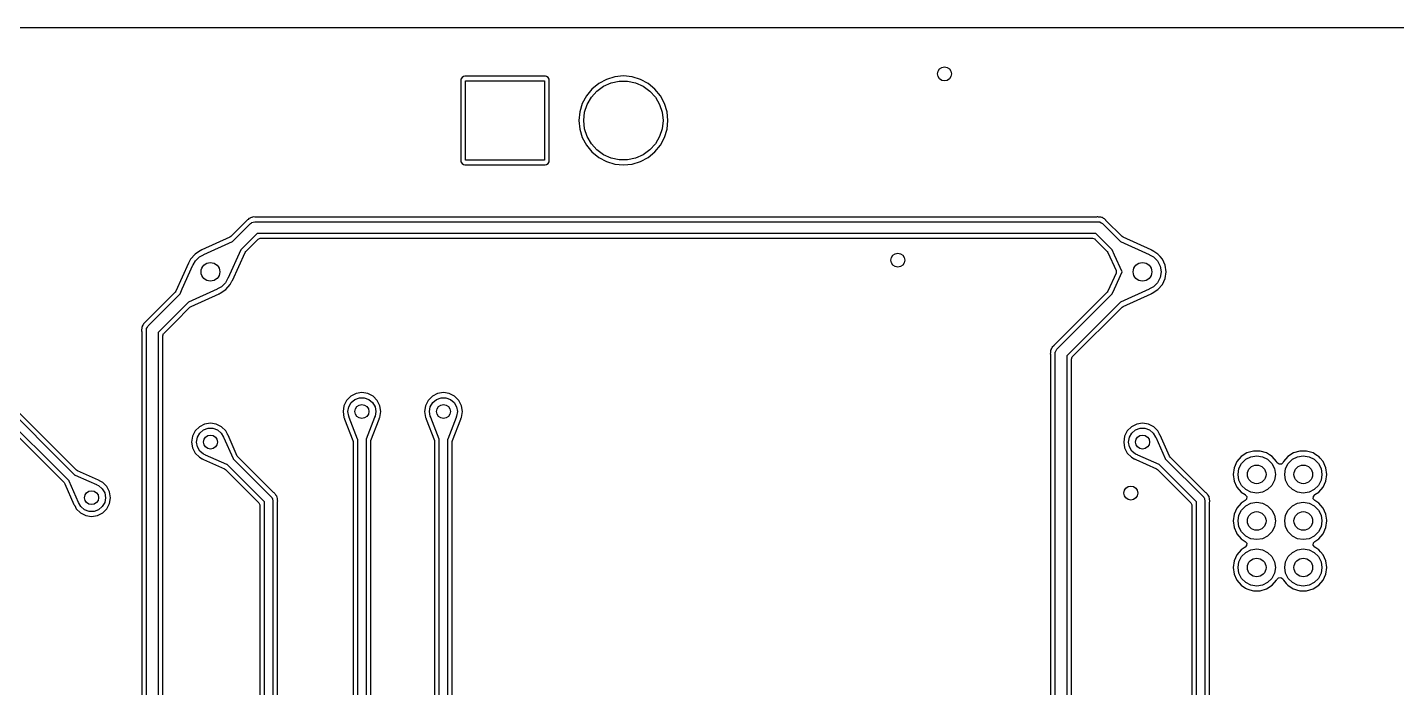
# Model space of a CAD drawing. Extents: x 107 to 211, y -135 to -72.
# Drawn here: x 153.32 to 182.7, y -85.68 to -71.5 of the extents above; entities that cross this region are included whole.
import ezdxf

# ---------------------------------------------------------------- set-up
doc = ezdxf.new("R2010")
doc.units = 0
doc.layers.add('BLACK', color=7, linetype='CONTINUOUS')

msp = doc.modelspace()

# ---------------------------------------------------------------- linework, layer by layer
at = {"layer": 'BLACK', "linetype": 'CONTINUOUS'}
for p, q in [((110.750911, -71.5005), (207.249089, -71.5005)), ((162.681735, -72.555331), (162.648496, -72.57754)), ((162.711053, -72.5495), (162.681735, -72.555331)), ((164.430848, -72.5495), (162.711053, -72.5495)), ((164.43085, -72.5495), (164.430848, -72.5495)), ((164.44251, -72.551819), (164.43085, -72.5495)), ((164.460162, -72.55533), (164.44251, -72.551819)), ((164.460164, -72.555331), (164.460162, -72.55533)), ((164.493407, -72.577542), (164.460164, -72.555331)), ((165.924618, -72.563253), (165.745445, -72.617605)), ((166.110951, -72.544901), (165.924618, -72.563253)), ((166.297283, -72.563253), (166.110951, -72.544901)), ((166.476456, -72.617605), (166.297283, -72.563253)), ((162.626281, -72.610788), (162.620451, -72.640102)), ((162.620451, -72.640102), (162.620451, -74.359897)), ((162.626282, -72.610786), (162.626281, -72.610788)), ((162.648493, -72.577543), (162.626282, -72.610786)), ((162.648496, -72.57754), (162.648493, -72.577543)), ((162.720951, -74.35), (162.720951, -72.65)), ((162.720951, -72.65), (164.420951, -72.65)), ((164.420951, -72.65), (164.420951, -74.35)), ((164.49341, -72.577545), (164.493407, -72.577542)), ((164.515619, -72.610784), (164.49341, -72.577545)), ((164.515619, -72.610786), (164.515619, -72.610784)), ((164.51562, -72.610787), (164.515619, -72.610786)), ((164.52145, -72.640102), (164.51562, -72.610787)), ((164.52145, -73.5), (164.52145, -72.640102)), ((165.435594, -72.824643), (165.316816, -72.969373)), ((165.580324, -72.705865), (165.435594, -72.824643)), ((165.54219, -72.868327), (165.685951, -72.763878)), ((165.580333, -72.705859), (165.580324, -72.705865)), ((165.745445, -72.617605), (165.580333, -72.705859)), ((165.685951, -72.763878), (165.848287, -72.691602)), ((165.848287, -72.691602), (166.022102, -72.654656)), ((166.022102, -72.654656), (166.1998, -72.654656)), ((166.1998, -72.654656), (166.373615, -72.691602)), ((166.373615, -72.691602), (166.535951, -72.763878)), ((166.641568, -72.705859), (166.476456, -72.617605)), ((166.535951, -72.763878), (166.679712, -72.868327)), ((166.641573, -72.705862), (166.641568, -72.705859)), ((166.641576, -72.705864), (166.641573, -72.705862)), ((166.786308, -72.824643), (166.641576, -72.705864)), ((166.905087, -72.969375), (166.786308, -72.824643)), ((165.228556, -73.134494), (165.174204, -73.313667)), ((165.31681, -72.969382), (165.228556, -73.134494)), ((165.279526, -73.323275), (165.334437, -73.154274)), ((165.316816, -72.969373), (165.31681, -72.969382)), ((165.334437, -73.154274), (165.423287, -73.000383)), ((165.423287, -73.000383), (165.54219, -72.868327)), ((166.679712, -72.868327), (166.798615, -73.000383)), ((166.798615, -73.000383), (166.887465, -73.154274)), ((166.887465, -73.154274), (166.942376, -73.323275)), ((166.905089, -72.96938), (166.905087, -72.969375)), ((166.905091, -72.969382), (166.905089, -72.96938)), ((166.993345, -73.134494), (166.905091, -72.969382)), ((166.993345, -73.134496), (166.993345, -73.134494)), ((166.993347, -73.134499), (166.993345, -73.134496)), ((167.047698, -73.313669), (166.993347, -73.134499)), ((165.174204, -73.313667), (165.155852, -73.5)), ((165.260951, -73.5), (165.279526, -73.323275)), ((166.942376, -73.323275), (166.960951, -73.5)), ((167.06605, -73.5), (167.047698, -73.313669)), ((164.521451, -74.359899), (164.52145, -73.5)), ((165.155852, -73.5), (165.174204, -73.686332)), ((165.174204, -73.686332), (165.228556, -73.865505)), ((165.279526, -73.676725), (165.260951, -73.5)), ((165.334437, -73.845726), (165.279526, -73.676725)), ((166.942376, -73.676725), (166.887465, -73.845726)), ((166.960951, -73.5), (166.942376, -73.676725)), ((166.993347, -73.865501), (167.047698, -73.686331)), ((167.047698, -73.686331), (167.06605, -73.5)), ((165.228556, -73.865505), (165.31681, -74.030617)), ((165.31681, -74.030617), (165.316813, -74.030622)), ((165.316813, -74.030622), (165.316815, -74.030625)), ((165.316815, -74.030625), (165.435594, -74.175357)), ((165.423287, -73.999617), (165.334437, -73.845726)), ((165.54219, -74.131673), (165.423287, -73.999617)), ((166.798615, -73.999617), (166.679712, -74.131673)), ((166.786308, -74.175357), (166.905087, -74.030625)), ((166.887465, -73.845726), (166.798615, -73.999617)), ((166.905087, -74.030625), (166.993347, -73.865501)), ((165.435594, -74.175357), (165.580326, -74.294136)), ((165.685951, -74.236122), (165.54219, -74.131673)), ((165.580326, -74.294136), (165.580331, -74.294138)), ((165.580331, -74.294138), (165.580333, -74.29414)), ((165.580333, -74.29414), (165.745445, -74.382394)), ((165.848287, -74.308398), (165.685951, -74.236122)), ((166.022102, -74.345344), (165.848287, -74.308398)), ((166.373615, -74.308398), (166.1998, -74.345344)), ((166.535951, -74.236122), (166.373615, -74.308398)), ((166.476452, -74.382396), (166.641576, -74.294136)), ((166.679712, -74.131673), (166.535951, -74.236122)), ((166.641576, -74.294136), (166.786308, -74.175357)), ((162.620451, -74.359897), (162.626282, -74.389215)), ((162.626282, -74.389215), (162.648491, -74.422454)), ((162.648491, -74.422454), (162.648493, -74.422456)), ((162.648493, -74.422456), (162.648494, -74.422457)), ((162.648494, -74.422457), (162.681738, -74.444669)), ((162.681738, -74.444669), (162.711052, -74.4505)), ((162.711052, -74.4505), (164.430849, -74.450499)), ((164.420951, -74.35), (162.720951, -74.35)), ((164.430849, -74.450499), (164.460164, -74.444669)), ((164.460164, -74.444669), (164.460165, -74.444668)), ((164.460165, -74.444668), (164.460166, -74.444668)), ((164.460166, -74.444668), (164.493405, -74.422459)), ((164.493404, -74.422459), (164.493408, -74.422457)), ((164.493405, -74.422459), (164.493404, -74.422459)), ((164.493408, -74.422457), (164.51562, -74.389213)), ((164.51562, -74.389213), (164.521451, -74.359899)), ((165.745445, -74.382394), (165.745447, -74.382394)), ((165.745447, -74.382394), (165.74545, -74.382396)), ((165.74545, -74.382396), (165.92462, -74.436747)), ((165.92462, -74.436747), (166.110951, -74.455099)), ((166.1998, -74.345344), (166.022102, -74.345344)), ((166.110951, -74.455099), (166.297282, -74.436747)), ((166.297282, -74.436747), (166.476452, -74.382396)), ((158.012666, -75.668427), (157.688776, -75.992317)), ((157.724103, -76.09912), (158.111612, -75.711612)), ((158.024423, -75.653106), (158.012666, -75.668427)), ((158.028676, -75.64574), (158.024423, -75.653106)), ((158.048384, -75.631421), (158.028676, -75.64574)), ((158.05721, -75.623883), (158.048384, -75.631421)), ((158.074439, -75.606654), (158.05721, -75.623883)), ((158.074441, -75.606653), (158.074439, -75.606654)), ((158.082386, -75.603603), (158.074441, -75.606653)), ((158.099351, -75.594391), (158.082386, -75.603603)), ((158.106231, -75.589392), (158.099351, -75.594391)), ((158.106233, -75.589391), (158.106231, -75.589392)), ((158.130061, -75.584326), (158.106233, -75.589391)), ((158.111612, -75.711612), (158.129481, -75.698233)), ((158.129481, -75.698233), (158.13242, -75.694843)), ((158.141186, -75.581031), (158.130061, -75.584326)), ((158.13242, -75.694843), (158.135037, -75.694074)), ((158.135037, -75.694074), (158.140094, -75.690289)), ((158.140094, -75.690289), (158.170329, -75.683711)), ((158.163936, -75.572299), (158.141186, -75.581031)), ((158.204956, -75.574449), (158.163936, -75.572299)), ((158.170329, -75.683711), (158.2, -75.675)), ((158.2, -75.675), (176.3, -75.675)), ((158.206892, -75.5745), (158.204956, -75.574449)), ((176.260568, -75.5745), (158.206892, -75.5745)), ((176.27972, -75.571979), (176.260568, -75.5745)), ((176.287934, -75.569777), (176.27972, -75.571979)), ((176.287935, -75.569777), (176.287934, -75.569777)), ((176.308474, -75.573031), (176.287935, -75.569777)), ((176.3, -75.675), (176.322093, -75.678176)), ((176.311998, -75.573589), (176.308474, -75.573031)), ((176.323573, -75.5745), (176.311998, -75.573589)), ((176.322093, -75.678176), (176.326571, -75.677856)), ((176.347931, -75.5745), (176.323573, -75.5745)), ((176.326571, -75.677856), (176.328967, -75.679164)), ((176.328967, -75.679164), (176.335217, -75.680063)), ((176.335217, -75.680063), (176.361244, -75.69679)), ((176.347932, -75.5745), (176.347931, -75.5745)), ((176.3557, -75.577958), (176.347932, -75.5745)), ((176.374213, -75.583442), (176.3557, -75.577958)), ((176.361244, -75.69679), (176.388388, -75.711612)), ((176.376505, -75.583805), (176.374213, -75.583442)), ((176.382616, -75.584773), (176.376505, -75.583805)), ((176.382619, -75.584774), (176.382616, -75.584773)), ((176.403047, -75.598041), (176.382619, -75.584774)), ((176.388388, -75.711612), (176.775069, -76.098293)), ((176.413252, -75.603582), (176.403047, -75.598041)), ((176.435504, -75.613489), (176.413252, -75.603582)), ((176.435508, -75.613492), (176.435504, -75.613489)), ((176.462988, -75.644011), (176.435508, -75.613492)), ((176.464321, -75.645416), (176.462988, -75.644011)), ((176.811224, -75.992319), (176.464321, -75.645416)), ((157.666893, -76.007439), (157.063828, -76.279637)), ((157.688776, -75.992317), (157.666893, -76.007439)), ((158.251776, -75.925), (157.901705, -76.27507)), ((158.007674, -76.31123), (158.271732, -76.047174)), ((176.248224, -75.925), (158.251776, -75.925)), ((158.271732, -76.047174), (158.317609, -76.025782)), ((158.317609, -76.025782), (158.324058, -76.0255)), ((158.324058, -76.0255), (176.175942, -76.0255)), ((176.175942, -76.0255), (176.223508, -76.042813)), ((176.223508, -76.042813), (176.228268, -76.047174)), ((176.228268, -76.047174), (176.49232, -76.311226)), ((176.599121, -76.275897), (176.248224, -75.925)), ((176.833107, -76.007441), (176.811224, -75.992319)), ((177.436161, -76.279633), (176.833107, -76.007441)), ((156.918868, -76.36786), (156.824621, -76.476628)), ((156.918872, -76.367857), (156.918868, -76.36786)), ((157.039945, -76.290048), (156.918872, -76.367857)), ((157.014886, -76.426393), (157.101251, -76.382387)), ((157.039947, -76.290047), (157.039945, -76.290047)), ((157.039945, -76.290047), (157.039945, -76.290048)), ((157.043829, -76.288906), (157.039947, -76.290047)), ((157.060533, -76.280865), (157.043829, -76.288906)), ((157.060813, -76.281356), (157.060533, -76.280865)), ((157.063828, -76.279637), (157.060813, -76.281356)), ((157.101251, -76.382387), (157.101253, -76.381955)), ((157.101253, -76.381955), (157.107237, -76.375794)), ((157.107237, -76.375794), (157.719928, -76.099251)), ((157.900747, -76.280071), (157.624206, -76.89276)), ((157.719928, -76.099251), (157.724103, -76.09912)), ((157.720365, -76.936162), (157.992558, -76.333104)), ((157.901783, -76.275258), (157.900747, -76.280071)), ((157.901705, -76.27507), (157.901783, -76.275258)), ((157.992558, -76.333104), (158.007674, -76.31123)), ((176.49232, -76.311226), (176.507442, -76.333109)), ((176.507442, -76.333109), (176.681867, -76.719556)), ((176.599252, -76.280071), (176.599121, -76.275897)), ((176.649279, -76.390909), (176.599252, -76.280071)), ((176.775069, -76.098293), (176.775258, -76.098216)), ((176.775258, -76.098216), (176.780071, -76.099252)), ((176.780071, -76.099252), (177.39276, -76.375793)), ((177.39276, -76.375793), (177.398891, -76.38232)), ((177.398891, -76.38232), (177.398888, -76.382458)), ((177.398888, -76.382458), (177.485114, -76.426393)), ((177.439316, -76.281449), (177.436161, -76.279633)), ((177.439653, -76.280862), (177.439316, -76.281449)), ((177.456228, -76.288924), (177.439653, -76.280862)), ((177.460054, -76.290047), (177.456228, -76.288924)), ((177.49301, -76.311227), (177.460054, -76.290047)), ((177.581128, -76.367857), (177.49301, -76.311227)), ((177.581129, -76.367859), (177.581128, -76.367857)), ((177.581131, -76.36786), (177.581129, -76.367859)), ((177.628, -76.421951), (177.581131, -76.36786)), ((156.779637, -76.563831), (156.507441, -77.166891)), ((156.645238, -77.118044), (156.875794, -76.607238)), ((156.7898, -76.549606), (156.779637, -76.563831)), ((156.796898, -76.537333), (156.7898, -76.549606)), ((156.824621, -76.476628), (156.796898, -76.537333)), ((156.875794, -76.607238), (156.88232, -76.601108)), ((156.88232, -76.601108), (156.882459, -76.60111)), ((156.882459, -76.60111), (156.926393, -76.514886)), ((156.926393, -76.514886), (157.014886, -76.426393)), ((176.811357, -76.75), (176.649279, -76.390909)), ((177.485114, -76.426393), (177.573607, -76.514886)), ((177.573607, -76.514886), (177.630423, -76.626393)), ((177.675377, -76.476627), (177.628, -76.421951)), ((177.630423, -76.626393), (177.65, -76.75)), ((177.735165, -76.607543), (177.675377, -76.476627)), ((177.755647, -76.75), (177.735165, -76.607543)), ((157.617541, -76.898889), (157.573607, -76.985114)), ((157.617679, -76.898891), (157.617541, -76.898889)), ((157.624206, -76.89276), (157.617679, -76.898891)), ((157.675377, -77.023373), (157.703103, -76.962658)), ((157.703103, -76.962658), (157.710196, -76.950395)), ((157.710196, -76.950395), (157.720365, -76.936162)), ((176.681867, -76.780442), (176.507442, -77.16689)), ((176.645238, -77.118044), (176.811357, -76.75)), ((176.681867, -76.719556), (176.685655, -76.770033)), ((176.685655, -76.770033), (176.681867, -76.780442)), ((177.630423, -76.873607), (177.573607, -76.985114)), ((177.65, -76.75), (177.630423, -76.873607)), ((177.675377, -77.023373), (177.735165, -76.892457)), ((177.735165, -76.892457), (177.755647, -76.75)), ((156.492319, -77.188774), (155.845414, -77.835678)), ((155.911612, -77.911612), (156.598294, -77.224929)), ((156.507441, -77.166891), (156.492319, -77.188774)), ((156.598216, -77.224741), (156.599252, -77.219928)), ((156.598294, -77.224929), (156.598216, -77.224741)), ((156.599252, -77.219928), (156.645238, -77.118044)), ((157.39276, -77.124206), (156.780071, -77.400747)), ((156.833108, -77.492557), (157.436162, -77.220365)), ((157.398746, -77.118044), (157.39276, -77.124206)), ((157.398747, -77.117613), (157.398746, -77.118044)), ((157.485114, -77.073607), (157.398747, -77.117613)), ((157.436162, -77.220365), (157.436169, -77.220359)), ((157.436169, -77.220359), (157.439183, -77.218643)), ((157.439183, -77.218643), (157.439467, -77.219143)), ((157.439467, -77.219143), (157.456176, -77.211091)), ((157.456176, -77.211091), (157.460053, -77.209953)), ((157.460053, -77.209953), (157.581128, -77.132143)), ((157.573607, -76.985114), (157.485114, -77.073607)), ((157.581128, -77.132143), (157.675377, -77.023373)), ((176.49232, -77.188773), (175.345415, -78.335677)), ((175.411612, -78.411612), (176.598294, -77.224929)), ((176.507442, -77.16689), (176.49232, -77.188773)), ((176.598216, -77.224741), (176.599252, -77.219928)), ((176.598294, -77.224929), (176.598216, -77.224741)), ((176.599252, -77.219928), (176.645238, -77.118044)), ((177.39276, -77.124206), (176.780071, -77.400747)), ((176.833108, -77.492557), (177.436162, -77.220365)), ((177.398746, -77.118044), (177.39276, -77.124206)), ((177.398747, -77.117613), (177.398746, -77.118044)), ((177.485114, -77.073607), (177.398747, -77.117613)), ((177.436162, -77.220365), (177.436169, -77.220359)), ((177.436169, -77.220359), (177.439183, -77.218643)), ((177.439183, -77.218643), (177.439467, -77.219143)), ((177.439467, -77.219143), (177.456176, -77.211091)), ((177.456176, -77.211091), (177.460053, -77.209953)), ((177.460053, -77.209953), (177.581128, -77.132143)), ((177.573607, -76.985114), (177.485114, -77.073607)), ((177.581128, -77.132143), (177.675377, -77.023373)), ((156.775898, -77.400877), (156.125, -78.051776)), ((156.483227, -77.835678), (156.811228, -77.507676)), ((156.780071, -77.400747), (156.775898, -77.400877)), ((156.811228, -77.507676), (156.833108, -77.492557)), ((176.775899, -77.400877), (175.625, -78.551776)), ((175.747163, -78.571742), (176.811228, -77.507676)), ((176.780071, -77.400747), (176.775899, -77.400877)), ((176.811228, -77.507676), (176.833108, -77.492557)), ((155.84401, -77.837011), (155.81349, -77.864493)), ((155.845414, -77.835678), (155.84401, -77.837011)), ((156.247174, -78.071731), (156.483227, -77.835678)), ((155.773589, -77.988001), (155.769777, -78.012063)), ((155.769777, -78.012063), (155.771978, -78.020274)), ((155.771978, -78.020274), (155.7745, -78.039428)), ((155.7745, -77.976425), (155.773589, -77.988001)), ((155.774501, -77.952063), (155.7745, -77.952069)), ((155.7745, -77.952069), (155.7745, -77.976425)), ((155.7745, -78.039428), (155.7745, -91.493107)), ((155.777959, -77.944296), (155.774501, -77.952063)), ((155.783443, -77.925783), (155.777959, -77.944296)), ((155.784774, -77.917381), (155.783443, -77.925783)), ((155.798043, -77.896948), (155.784774, -77.917381)), ((155.803582, -77.886747), (155.798043, -77.896948)), ((155.81349, -77.864493), (155.803582, -77.886747)), ((155.875, -78), (155.878176, -77.977906)), ((155.875, -91.5), (155.875, -78)), ((155.877856, -77.973429), (155.879164, -77.971032)), ((155.878176, -77.977906), (155.877856, -77.973429)), ((155.879164, -77.971032), (155.880063, -77.964783)), ((155.880063, -77.964783), (155.89679, -77.938755)), ((155.89679, -77.938755), (155.911612, -77.911612)), ((156.125, -78.051776), (156.125, -91.448224)), ((156.2255, -78.124057), (156.242813, -78.076491)), ((156.2255, -91.375942), (156.2255, -78.124057)), ((156.242813, -78.076491), (156.247174, -78.071731)), ((175.277959, -78.444296), (175.274501, -78.452063)), ((175.283443, -78.425783), (175.277959, -78.444296)), ((175.284774, -78.417379), (175.283443, -78.425783)), ((175.298043, -78.396946), (175.284774, -78.417379)), ((175.30358, -78.386749), (175.298043, -78.396946)), ((175.313489, -78.364495), (175.30358, -78.386749)), ((175.313492, -78.364491), (175.313489, -78.364495)), ((175.344011, -78.33701), (175.313492, -78.364491)), ((175.345415, -78.335677), (175.344011, -78.33701)), ((175.380063, -78.464783), (175.39679, -78.438755)), ((175.39679, -78.438755), (175.411612, -78.411612)), ((154.216011, -81.241735), (151.640876, -78.6666)), ((151.740562, -78.514838), (154.340944, -81.11522)), ((154.376789, -81.008937), (151.843271, -78.475419)), ((175.273589, -78.488001), (175.269777, -78.512063)), ((175.269777, -78.512063), (175.271978, -78.520274)), ((175.271978, -78.520274), (175.2745, -78.539428)), ((175.2745, -78.476425), (175.273589, -78.488001)), ((175.274501, -78.452063), (175.2745, -78.452069)), ((175.2745, -78.452069), (175.2745, -78.476425)), ((175.2745, -78.539428), (175.2745, -90.993107)), ((175.375, -78.5), (175.378176, -78.477906)), ((175.375, -91), (175.375, -78.5)), ((175.377856, -78.473429), (175.379164, -78.471032)), ((175.378176, -78.477906), (175.377856, -78.473429)), ((175.379164, -78.471032), (175.380063, -78.464783)), ((175.625, -78.551776), (175.625, -90.948223)), ((175.7255, -78.624057), (175.742813, -78.576491)), ((175.7255, -79.647425), (175.7255, -78.624057)), ((175.742813, -78.576491), (175.747163, -78.571742)), ((151.620922, -78.788774), (154.108937, -81.276789)), ((160.171951, -79.511656), (160.114353, -79.624698)), ((160.261656, -79.421951), (160.171951, -79.511656)), ((160.218092, -79.647394), (160.270187, -79.557164)), ((160.374698, -79.364353), (160.261656, -79.421951)), ((160.270187, -79.557164), (160.35, -79.490192)), ((160.35, -79.490192), (160.447906, -79.454558)), ((160.5, -79.344508), (160.374698, -79.364353)), ((160.447906, -79.454558), (160.552094, -79.454558)), ((160.625301, -79.364353), (160.5, -79.344508)), ((160.552094, -79.454558), (160.65, -79.490192)), ((160.625302, -79.364353), (160.625301, -79.364353)), ((160.625304, -79.364354), (160.625302, -79.364353)), ((160.738342, -79.42195), (160.625304, -79.364354)), ((160.65, -79.490192), (160.729813, -79.557164)), ((160.729813, -79.557164), (160.781908, -79.647394)), ((160.82805, -79.511658), (160.738342, -79.42195)), ((160.885646, -79.624696), (160.82805, -79.511658)), ((161.921951, -79.511656), (161.864353, -79.624698)), ((162.011656, -79.421951), (161.921951, -79.511656)), ((161.968092, -79.647394), (162.020187, -79.557164)), ((162.124698, -79.364353), (162.011656, -79.421951)), ((162.020187, -79.557164), (162.1, -79.490192)), ((162.1, -79.490192), (162.197906, -79.454558)), ((162.25, -79.344508), (162.124698, -79.364353)), ((162.197906, -79.454558), (162.302094, -79.454558)), ((162.375301, -79.364353), (162.25, -79.344508)), ((162.302094, -79.454558), (162.4, -79.490192)), ((162.375302, -79.364353), (162.375301, -79.364353)), ((162.375304, -79.364354), (162.375302, -79.364353)), ((162.488342, -79.42195), (162.375304, -79.364354)), ((162.4, -79.490192), (162.479813, -79.557164)), ((162.479813, -79.557164), (162.531908, -79.647394)), ((162.57805, -79.511658), (162.488342, -79.42195)), ((162.635646, -79.624696), (162.57805, -79.511658)), ((160.114353, -79.624698), (160.094508, -79.75)), ((160.094508, -79.75), (160.114354, -79.875304)), ((160.114354, -79.875304), (160.114354, -79.875307)), ((160.114354, -79.875307), (160.120807, -79.887971)), ((160.120807, -79.887971), (160.127756, -79.908761)), ((160.127756, -79.908761), (160.128606, -79.9136)), ((160.2, -79.75), (160.218092, -79.647394)), ((160.218092, -79.852606), (160.2, -79.75)), ((160.227123, -79.868248), (160.218092, -79.852606)), ((160.226961, -79.875436), (160.227123, -79.868248)), ((160.408202, -80.342532), (160.226961, -79.875436)), ((160.773038, -79.875436), (160.591798, -80.342532)), ((160.781908, -79.852606), (160.772966, -79.868093)), ((160.772966, -79.868093), (160.773038, -79.875436)), ((160.781908, -79.647394), (160.8, -79.75)), ((160.8, -79.75), (160.781908, -79.852606)), ((160.871394, -79.913599), (160.872376, -79.908205)), ((160.872376, -79.908205), (160.879247, -79.887861)), ((160.879247, -79.887861), (160.880376, -79.885646)), ((160.880376, -79.885646), (160.885646, -79.875304)), ((160.905492, -79.75), (160.885646, -79.624696)), ((160.885646, -79.875304), (160.905492, -79.75)), ((161.864353, -79.624698), (161.844508, -79.75)), ((161.844508, -79.75), (161.864354, -79.875304)), ((161.864354, -79.875304), (161.864354, -79.875307)), ((161.864354, -79.875307), (161.870807, -79.887971)), ((161.870807, -79.887971), (161.877756, -79.908761)), ((161.877756, -79.908761), (161.878606, -79.9136)), ((161.95, -79.75), (161.968092, -79.647394)), ((161.968092, -79.852606), (161.95, -79.75)), ((161.977123, -79.868248), (161.968092, -79.852606)), ((161.976961, -79.875436), (161.977123, -79.868248)), ((162.158202, -80.342532), (161.976961, -79.875436)), ((162.523038, -79.875436), (162.341798, -80.342532)), ((162.531908, -79.852606), (162.522966, -79.868093)), ((162.522966, -79.868093), (162.523038, -79.875436)), ((162.531908, -79.647394), (162.55, -79.75)), ((162.55, -79.75), (162.531908, -79.852606)), ((162.621394, -79.913599), (162.622376, -79.908205)), ((162.622376, -79.908205), (162.629247, -79.887861)), ((162.629247, -79.887861), (162.630376, -79.885646)), ((162.630376, -79.885646), (162.635646, -79.875304)), ((162.655492, -79.75), (162.635646, -79.624696)), ((162.635646, -79.875304), (162.655492, -79.75)), ((175.7255, -90.875943), (175.7255, -79.647425)), ((156.922902, -80.166656), (156.865304, -80.279698)), ((157.012607, -80.076951), (156.922902, -80.166656)), ((157.125649, -80.019353), (157.012607, -80.076951)), ((157.021138, -80.212164), (157.100951, -80.145192)), ((157.100951, -80.145192), (157.198857, -80.109558)), ((157.250951, -79.999508), (157.125649, -80.019353)), ((157.198857, -80.109558), (157.303045, -80.109558)), ((157.376252, -80.019353), (157.250951, -79.999508)), ((157.303045, -80.109558), (157.400951, -80.145192)), ((157.376253, -80.019353), (157.376252, -80.019353)), ((157.376255, -80.019354), (157.376253, -80.019353)), ((157.489293, -80.07695), (157.376255, -80.019354)), ((157.400951, -80.145192), (157.480764, -80.212164)), ((157.579001, -80.166658), (157.489293, -80.07695)), ((157.599834, -80.207545), (157.579001, -80.166658)), ((160.128606, -79.9136), (160.305589, -80.369721)), ((160.69441, -80.369726), (160.871394, -79.913599)), ((161.878606, -79.9136), (162.055589, -80.369721)), ((162.44441, -80.369726), (162.621394, -79.913599)), ((176.922902, -80.166656), (176.865304, -80.279698)), ((177.012607, -80.076951), (176.922902, -80.166656)), ((177.125649, -80.019353), (177.012607, -80.076951)), ((177.021138, -80.212164), (177.100951, -80.145192)), ((177.100951, -80.145192), (177.198857, -80.109558)), ((177.250951, -79.999508), (177.125649, -80.019353)), ((177.198857, -80.109558), (177.303045, -80.109558)), ((177.376252, -80.019353), (177.250951, -79.999508)), ((177.303045, -80.109558), (177.400951, -80.145192)), ((177.376253, -80.019353), (177.376252, -80.019353)), ((177.376255, -80.019354), (177.376253, -80.019353)), ((177.489293, -80.07695), (177.376255, -80.019354)), ((177.400951, -80.145192), (177.480764, -80.212164)), ((177.579001, -80.166658), (177.489293, -80.07695)), ((177.599834, -80.207545), (177.579001, -80.166658)), ((156.865304, -80.279698), (156.845459, -80.405)), ((156.845459, -80.405), (156.865304, -80.530301)), ((156.950951, -80.405), (156.969043, -80.302394)), ((156.969043, -80.507606), (156.950951, -80.405)), ((156.969043, -80.302394), (157.021138, -80.212164)), ((157.480764, -80.212164), (157.530697, -80.29865)), ((157.530697, -80.29865), (157.532715, -80.300629)), ((157.532715, -80.300629), (157.734844, -80.759073)), ((157.614177, -80.235695), (157.599834, -80.207545)), ((157.616718, -80.239952), (157.614177, -80.235695)), ((157.629247, -80.258063), (157.616718, -80.239952)), ((157.629248, -80.258066), (157.629247, -80.258063)), ((157.629249, -80.258067), (157.629248, -80.258066)), ((157.826629, -80.705739), (157.629249, -80.258067)), ((160.305589, -80.369721), (160.3106, -80.396489)), ((160.3106, -80.396489), (160.3106, -95.103508)), ((160.410837, -80.346573), (160.408202, -80.342532)), ((160.4111, -80.346681), (160.410837, -80.346573)), ((160.4111, -95.154436), (160.4111, -80.346681)), ((160.591798, -80.342532), (160.5889, -80.345563)), ((160.5889, -80.345563), (160.5889, -95.153318)), ((160.6894, -80.39649), (160.69441, -80.369726)), ((160.6894, -95.103509), (160.6894, -80.39649)), ((162.055589, -80.369721), (162.0606, -80.396489)), ((162.0606, -80.396489), (162.0606, -95.103508)), ((162.160837, -80.346573), (162.158202, -80.342532)), ((162.1611, -80.346681), (162.160837, -80.346573)), ((162.1611, -95.154436), (162.1611, -80.346681)), ((162.341798, -80.342532), (162.3389, -80.345563)), ((162.3389, -80.345563), (162.3389, -95.153318)), ((162.4394, -80.39649), (162.44441, -80.369726)), ((162.4394, -86.5), (162.4394, -80.39649)), ((176.865304, -80.279698), (176.845459, -80.405)), ((176.845459, -80.405), (176.865304, -80.530301)), ((176.950951, -80.405), (176.969043, -80.302394)), ((176.969043, -80.507606), (176.950951, -80.405)), ((176.969043, -80.302394), (177.021138, -80.212164)), ((177.480764, -80.212164), (177.530697, -80.29865)), ((177.530697, -80.29865), (177.532715, -80.300629)), ((177.532715, -80.300629), (177.734844, -80.759073)), ((177.614177, -80.235695), (177.599834, -80.207545)), ((177.616718, -80.239952), (177.614177, -80.235695)), ((177.629247, -80.258063), (177.616718, -80.239952)), ((177.629248, -80.258066), (177.629247, -80.258063)), ((177.629249, -80.258067), (177.629248, -80.258066)), ((177.826629, -80.705739), (177.629249, -80.258067)), ((156.865304, -80.530301), (156.865304, -80.530302)), ((156.865304, -80.530302), (156.865305, -80.530304)), ((156.865305, -80.530304), (156.922901, -80.643342)), ((156.922901, -80.643342), (157.012609, -80.73305)), ((157.021138, -80.597836), (156.969043, -80.507606)), ((157.012609, -80.73305), (157.071923, -80.763271)), ((157.100951, -80.664808), (157.021138, -80.597836)), ((157.071923, -80.763271), (157.082553, -80.768688)), ((157.082553, -80.768688), (157.087007, -80.771367)), ((157.087007, -80.771367), (157.104014, -80.783296)), ((157.140402, -80.679166), (157.100951, -80.664808)), ((157.104014, -80.783296), (157.104017, -80.783297)), ((157.104017, -80.783297), (157.104018, -80.783298)), ((157.104018, -80.783298), (157.55169, -80.980678)), ((157.140392, -80.68029), (157.140402, -80.679166)), ((157.14658, -80.686764), (157.140392, -80.68029)), ((157.605024, -80.888893), (157.14658, -80.686764)), ((157.734844, -80.759073), (157.734938, -80.763263)), ((157.734938, -80.763263), (158.562862, -81.591187)), ((157.842012, -80.728209), (157.826629, -80.705739)), ((158.60228, -81.488477), (157.842012, -80.728209)), ((176.865304, -80.530301), (176.865304, -80.530302)), ((176.865304, -80.530302), (176.865305, -80.530304)), ((176.865305, -80.530304), (176.922901, -80.643342)), ((176.922901, -80.643342), (177.012609, -80.73305)), ((177.021138, -80.597836), (176.969043, -80.507606)), ((177.012609, -80.73305), (177.071923, -80.763271)), ((177.100951, -80.664808), (177.021138, -80.597836)), ((177.071923, -80.763271), (177.082553, -80.768688)), ((177.082553, -80.768688), (177.087007, -80.771367)), ((177.087007, -80.771367), (177.104014, -80.783296)), ((177.140402, -80.679166), (177.100951, -80.664808)), ((177.104014, -80.783296), (177.104017, -80.783297)), ((177.104017, -80.783297), (177.104018, -80.783298)), ((177.104018, -80.783298), (177.55169, -80.980678)), ((177.140392, -80.68029), (177.140402, -80.679166)), ((177.14658, -80.686764), (177.140392, -80.68029)), ((177.605024, -80.888893), (177.14658, -80.686764)), ((177.734844, -80.759073), (177.734938, -80.763263)), ((177.734938, -80.763263), (178.562862, -81.591187)), ((177.842012, -80.728209), (177.826629, -80.705739)), ((178.60228, -81.488477), (177.842012, -80.728209)), ((179.368868, -80.71786), (179.274623, -80.826626)), ((179.368875, -80.717855), (179.368868, -80.71786)), ((179.489945, -80.640047), (179.368875, -80.717855)), ((179.376393, -80.864886), (179.464886, -80.776393)), ((179.464886, -80.776393), (179.576393, -80.719577)), ((179.489949, -80.640046), (179.489945, -80.640047)), ((179.628036, -80.5995), (179.489949, -80.640046)), ((179.576393, -80.719577), (179.7, -80.7)), ((179.628039, -80.5995), (179.628036, -80.5995)), ((179.771961, -80.5995), (179.628039, -80.5995)), ((179.7, -80.7), (179.823607, -80.719577)), ((179.771964, -80.5995), (179.771961, -80.5995)), ((179.91005, -80.640046), (179.771964, -80.5995)), ((179.823607, -80.719577), (179.935114, -80.776393)), ((179.910054, -80.640047), (179.91005, -80.640046)), ((179.971288, -80.6794), (179.910054, -80.640047)), ((179.935114, -80.776393), (180.023607, -80.864886)), ((180.031128, -80.717857), (179.971288, -80.6794)), ((180.031129, -80.717859), (180.031128, -80.717857)), ((180.031131, -80.71786), (180.031129, -80.717859)), ((180.125377, -80.826627), (180.031131, -80.71786)), ((180.368868, -80.71786), (180.274622, -80.826627)), ((180.368875, -80.717855), (180.368868, -80.71786)), ((180.489945, -80.640047), (180.368875, -80.717855)), ((180.376393, -80.864886), (180.464886, -80.776393)), ((180.464886, -80.776393), (180.576393, -80.719577)), ((180.489949, -80.640046), (180.489945, -80.640047)), ((180.628036, -80.5995), (180.489949, -80.640046)), ((180.576393, -80.719577), (180.7, -80.7)), ((180.628039, -80.5995), (180.628036, -80.5995)), ((180.771961, -80.5995), (180.628039, -80.5995)), ((180.7, -80.7), (180.823607, -80.719577)), ((180.771964, -80.5995), (180.771961, -80.5995)), ((180.91005, -80.640046), (180.771964, -80.5995)), ((180.823607, -80.719577), (180.935114, -80.776393)), ((180.910054, -80.640047), (180.91005, -80.640046)), ((180.971288, -80.6794), (180.910054, -80.640047)), ((180.935114, -80.776393), (181.023607, -80.864886)), ((181.003342, -80.7), (180.971288, -80.6794)), ((181.031128, -80.717857), (181.003342, -80.7)), ((181.031129, -80.717859), (181.031128, -80.717857)), ((181.031131, -80.71786), (181.031129, -80.717859)), ((181.058401, -80.749332), (181.031131, -80.71786)), ((181.125377, -80.826627), (181.058401, -80.749332)), ((154.39926, -81.024321), (154.376789, -81.008937)), ((154.846932, -81.221701), (154.39926, -81.024321)), ((157.55169, -80.980678), (157.57416, -80.996061)), ((157.57416, -80.996061), (158.288926, -81.710827)), ((157.609744, -80.889887), (157.605024, -80.888893)), ((157.610005, -80.889778), (157.609744, -80.889887)), ((158.4111, -81.690873), (157.610005, -80.889778)), ((177.55169, -80.980678), (177.57416, -80.996061)), ((177.57416, -80.996061), (178.288926, -81.710827)), ((177.609744, -80.889887), (177.605024, -80.888893)), ((177.610005, -80.889778), (177.609744, -80.889887)), ((178.4111, -81.690873), (177.610005, -80.889778)), ((179.214834, -80.957545), (179.194353, -81.1)), ((179.274623, -80.826626), (179.214834, -80.957545)), ((179.3, -81.1), (179.319577, -80.976393)), ((179.319577, -80.976393), (179.376393, -80.864886)), ((180.023607, -80.864886), (180.080423, -80.976393)), ((180.080423, -80.976393), (180.1, -81.1)), ((180.132688, -80.842635), (180.125377, -80.826627)), ((180.139721, -80.854816), (180.132688, -80.842635)), ((180.181414, -80.883521), (180.139721, -80.854816)), ((180.231804, -80.87871), (180.181414, -80.883521)), ((180.267312, -80.842635), (180.231804, -80.87871)), ((180.274622, -80.826627), (180.267312, -80.842635)), ((180.3, -81.1), (180.319577, -80.976393)), ((180.319577, -80.976393), (180.376393, -80.864886)), ((181.023607, -80.864886), (181.080423, -80.976393)), ((181.080423, -80.976393), (181.1, -81.1)), ((181.185165, -80.957543), (181.125377, -80.826627)), ((181.205647, -81.1), (181.185165, -80.957543)), ((154.108937, -81.276789), (154.124321, -81.29926)), ((154.124321, -81.29926), (154.321701, -81.746932)), ((154.216106, -81.245926), (154.216011, -81.241735)), ((154.418235, -81.70437), (154.216106, -81.245926)), ((154.340944, -81.11522), (154.341206, -81.115112)), ((154.341206, -81.115112), (154.345926, -81.116106)), ((154.345926, -81.116106), (154.640367, -81.245926)), ((154.640367, -81.245926), (154.80437, -81.318235)), ((154.80437, -81.318235), (154.810558, -81.324709)), ((154.810558, -81.324709), (154.810546, -81.325832)), ((154.810546, -81.325832), (154.85, -81.340192)), ((154.846933, -81.221701), (154.846932, -81.221701)), ((154.846936, -81.221703), (154.846933, -81.221701)), ((154.86395, -81.233636), (154.846936, -81.221703)), ((154.85, -81.340192), (154.929813, -81.407164)), ((154.868403, -81.236314), (154.86395, -81.233636)), ((154.938342, -81.27195), (154.868403, -81.236314)), ((155.02805, -81.361658), (154.938342, -81.27195)), ((155.085646, -81.474696), (155.02805, -81.361658)), ((179.194353, -81.1), (179.214834, -81.242454)), ((179.214834, -81.242454), (179.214834, -81.242455)), ((179.214834, -81.242455), (179.214835, -81.242457)), ((179.214835, -81.242457), (179.267313, -81.357366)), ((179.267313, -81.357366), (179.274623, -81.373373)), ((179.274623, -81.373373), (179.368868, -81.482139)), ((179.319577, -81.223607), (179.3, -81.1)), ((179.376393, -81.335114), (179.319577, -81.223607)), ((179.464886, -81.423607), (179.376393, -81.335114)), ((180.023607, -81.335114), (179.935114, -81.423607)), ((180.080423, -81.223607), (180.023607, -81.335114)), ((180.1, -81.1), (180.080423, -81.223607)), ((180.319577, -81.223607), (180.3, -81.1)), ((180.376393, -81.335114), (180.319577, -81.223607)), ((180.464886, -81.423607), (180.376393, -81.335114)), ((181.023607, -81.335114), (180.935114, -81.423607)), ((181.080423, -81.223607), (181.023607, -81.335114)), ((181.031128, -81.482143), (181.125377, -81.373373)), ((181.1, -81.1), (181.080423, -81.223607)), ((181.125377, -81.373373), (181.185165, -81.242457)), ((181.185165, -81.242457), (181.205647, -81.1)), ((154.929813, -81.407164), (154.981908, -81.497394)), ((154.981908, -81.497394), (155, -81.6)), ((155, -81.6), (154.981908, -81.702606)), ((155.105492, -81.6), (155.085646, -81.474696)), ((155.085646, -81.725304), (155.105492, -81.6)), ((158.562862, -81.591187), (158.566027, -81.595707)), ((158.566027, -81.595707), (158.568101, -81.596905)), ((158.568101, -81.596905), (158.569438, -81.600578)), ((158.569438, -81.600578), (158.580571, -81.616478)), ((158.580571, -81.616478), (158.582262, -81.635813)), ((158.582262, -81.635813), (158.5889, -81.654049)), ((158.5889, -81.654049), (158.5889, -96.345951)), ((158.617578, -81.499332), (158.60228, -81.488477)), ((158.621123, -81.502159), (158.617578, -81.499332)), ((158.621125, -81.502161), (158.621123, -81.502159)), ((158.621126, -81.502162), (158.621125, -81.502161)), ((158.630027, -81.513324), (158.621126, -81.502162)), ((158.640152, -81.526019), (158.630027, -81.513324)), ((158.642917, -81.529113), (158.640152, -81.526019)), ((158.649013, -81.535209), (158.642917, -81.529113)), ((158.649017, -81.535215), (158.649013, -81.535209)), ((158.653602, -81.542512), (158.649017, -81.535215)), ((158.656004, -81.545897), (158.653602, -81.542512)), ((158.675032, -81.569758), (158.656004, -81.545897)), ((158.675032, -81.569761), (158.675032, -81.569758)), ((158.677016, -81.57388), (158.675032, -81.569761)), ((158.681863, -81.585583), (158.677016, -81.57388)), ((158.683367, -81.589882), (158.681863, -81.585583)), ((158.683369, -81.589885), (158.683367, -81.589882)), ((158.686785, -81.620206), (158.683369, -81.589885)), ((158.687478, -81.62429), (158.686785, -81.620206)), ((158.68846, -81.62859), (158.687478, -81.62429)), ((158.6894, -81.632706), (158.68846, -81.62859)), ((158.6894, -81.641331), (158.6894, -81.632706)), ((158.689633, -81.645476), (158.6894, -81.641331)), ((158.691072, -81.658258), (158.689633, -81.645476)), ((158.693049, -81.6758), (158.691072, -81.658258)), ((158.692536, -81.68034), (158.693047, -81.675805)), ((158.693047, -81.675805), (158.693049, -81.6758)), ((178.562862, -81.591187), (178.566027, -81.595707)), ((178.566027, -81.595707), (178.568101, -81.596905)), ((178.568101, -81.596905), (178.569438, -81.600578)), ((178.569438, -81.600578), (178.580571, -81.616478)), ((178.580571, -81.616478), (178.582262, -81.635813)), ((178.582262, -81.635813), (178.5889, -81.654049)), ((178.5889, -81.654049), (178.5889, -96.345951)), ((178.617578, -81.499332), (178.60228, -81.488477)), ((178.621123, -81.502159), (178.617578, -81.499332)), ((178.621125, -81.502161), (178.621123, -81.502159)), ((178.621126, -81.502162), (178.621125, -81.502161)), ((178.630027, -81.513324), (178.621126, -81.502162)), ((178.640152, -81.526019), (178.630027, -81.513324)), ((178.642917, -81.529113), (178.640152, -81.526019)), ((178.649013, -81.535209), (178.642917, -81.529113)), ((178.649017, -81.535215), (178.649013, -81.535209)), ((178.653602, -81.542512), (178.649017, -81.535215)), ((178.656004, -81.545897), (178.653602, -81.542512)), ((178.675032, -81.569758), (178.656004, -81.545897)), ((178.675032, -81.569761), (178.675032, -81.569758)), ((178.677016, -81.57388), (178.675032, -81.569761)), ((178.681863, -81.585583), (178.677016, -81.57388)), ((178.683367, -81.589882), (178.681863, -81.585583)), ((178.683369, -81.589885), (178.683367, -81.589882)), ((178.686785, -81.620206), (178.683369, -81.589885)), ((178.687478, -81.62429), (178.686785, -81.620206)), ((178.68846, -81.62859), (178.687478, -81.62429)), ((178.6894, -81.632706), (178.68846, -81.62859)), ((178.6894, -81.641331), (178.6894, -81.632706)), ((178.689633, -81.645476), (178.6894, -81.641331)), ((178.691072, -81.658258), (178.689633, -81.645476)), ((178.693049, -81.6758), (178.691072, -81.658258)), ((178.692536, -81.68034), (178.693047, -81.675805)), ((178.693047, -81.675805), (178.693049, -81.6758)), ((179.368868, -81.482139), (179.368869, -81.48214)), ((179.368869, -81.48214), (179.368872, -81.482143)), ((179.368872, -81.482143), (179.451451, -81.535213)), ((179.455394, -81.662253), (179.368872, -81.717857)), ((179.451451, -81.535213), (179.455394, -81.537747)), ((179.455394, -81.537747), (179.486049, -81.578028)), ((179.48364, -81.62859), (179.455394, -81.662253)), ((179.576393, -81.480423), (179.464886, -81.423607)), ((179.486049, -81.578028), (179.48364, -81.62859)), ((179.7, -81.5), (179.576393, -81.480423)), ((179.823607, -81.480423), (179.7, -81.5)), ((179.935114, -81.423607), (179.823607, -81.480423)), ((180.576393, -81.480423), (180.464886, -81.423607)), ((180.7, -81.5), (180.576393, -81.480423)), ((180.823607, -81.480423), (180.7, -81.5)), ((180.935114, -81.423607), (180.823607, -81.480423)), ((180.91395, -81.621972), (180.916359, -81.571411)), ((180.944605, -81.662252), (180.91395, -81.621972)), ((180.916359, -81.571411), (180.944606, -81.537747)), ((181.031128, -81.717857), (180.944605, -81.662252)), ((180.944606, -81.537747), (180.948549, -81.535213)), ((180.948549, -81.535213), (181.031128, -81.482143)), ((154.321701, -81.746932), (154.321702, -81.746933)), ((154.321702, -81.746933), (154.321705, -81.746939)), ((154.321705, -81.746939), (154.32846, -81.756703)), ((154.32846, -81.756703), (154.334234, -81.76505)), ((154.334234, -81.76505), (154.336766, -81.769291)), ((154.336766, -81.769291), (154.37195, -81.838342)), ((154.37195, -81.838342), (154.461658, -81.92805)), ((154.420253, -81.706349), (154.418235, -81.70437)), ((154.470187, -81.792836), (154.420253, -81.706349)), ((154.461658, -81.92805), (154.574696, -81.985646)), ((154.55, -81.859808), (154.470187, -81.792836)), ((154.647906, -81.895442), (154.55, -81.859808)), ((154.752094, -81.895442), (154.647906, -81.895442)), ((154.85, -81.859808), (154.752094, -81.895442)), ((154.825304, -81.985646), (154.938342, -81.92805)), ((154.929813, -81.792836), (154.85, -81.859808)), ((154.981908, -81.702606), (154.929813, -81.792836)), ((154.938342, -81.92805), (155.02805, -81.838342)), ((155.02805, -81.838342), (155.085646, -81.725304)), ((158.288926, -81.710827), (158.310318, -81.756703)), ((158.310318, -81.756703), (158.3106, -81.763153)), ((158.3106, -81.763153), (158.3106, -96.236846)), ((158.4111, -96.309127), (158.4111, -81.690873)), ((158.6894, -81.6988), (158.692536, -81.68034)), ((158.6894, -86.5), (158.6894, -81.6988)), ((178.288926, -81.710827), (178.310318, -81.756703)), ((178.310318, -81.756703), (178.3106, -81.763153)), ((178.3106, -81.763153), (178.3106, -96.236846)), ((178.4111, -96.309127), (178.4111, -81.690873)), ((178.6894, -81.6988), (178.692536, -81.68034)), ((178.6894, -83.1), (178.6894, -81.6988)), ((179.214834, -81.957545), (179.194353, -82.1)), ((179.274623, -81.826626), (179.214834, -81.957545)), ((179.368868, -81.71786), (179.274623, -81.826626)), ((179.319577, -81.976393), (179.376393, -81.864886)), ((179.368872, -81.717857), (179.368868, -81.71786)), ((179.376393, -81.864886), (179.464886, -81.776393)), ((179.464886, -81.776393), (179.576393, -81.719577)), ((179.576393, -81.719577), (179.7, -81.7)), ((179.7, -81.7), (179.823607, -81.719577)), ((179.823607, -81.719577), (179.935114, -81.776393)), ((179.935114, -81.776393), (180.023607, -81.864886)), ((180.023607, -81.864886), (180.080423, -81.976393)), ((180.319577, -81.976393), (180.376393, -81.864886)), ((180.376393, -81.864886), (180.464886, -81.776393)), ((180.464886, -81.776393), (180.576393, -81.719577)), ((180.576393, -81.719577), (180.7, -81.7)), ((180.7, -81.7), (180.823607, -81.719577)), ((180.823607, -81.719577), (180.935114, -81.776393)), ((180.935114, -81.776393), (181.023607, -81.864886)), ((181.023607, -81.864886), (181.080423, -81.976393)), ((181.031129, -81.717859), (181.031128, -81.717857)), ((181.031131, -81.71786), (181.031129, -81.717859)), ((181.073785, -81.767086), (181.031131, -81.71786)), ((181.125377, -81.826627), (181.073785, -81.767086)), ((181.185165, -81.957543), (181.125377, -81.826627)), ((181.203476, -82.084897), (181.185165, -81.957543)), ((154.574696, -81.985646), (154.7, -82.005492)), ((154.7, -82.005492), (154.825304, -81.985646)), ((179.194353, -82.1), (179.214834, -82.242454)), ((179.214834, -82.242454), (179.214834, -82.242455)), ((179.214834, -82.242455), (179.214835, -82.242457)), ((179.214835, -82.242457), (179.267313, -82.357366)), ((179.3, -82.1), (179.319577, -81.976393)), ((179.319577, -82.223607), (179.3, -82.1)), ((179.376393, -82.335114), (179.319577, -82.223607)), ((180.080423, -82.223607), (180.023607, -82.335114)), ((180.080423, -81.976393), (180.1, -82.1)), ((180.1, -82.1), (180.080423, -82.223607)), ((180.3, -82.1), (180.319577, -81.976393)), ((180.319577, -82.223607), (180.3, -82.1)), ((180.376393, -82.335114), (180.319577, -82.223607)), ((181.080423, -82.223607), (181.023607, -82.335114)), ((181.080423, -81.976393), (181.1, -82.1)), ((181.1, -82.1), (181.080423, -82.223607)), ((181.125377, -82.373373), (181.185165, -82.242457)), ((181.185165, -82.242457), (181.205647, -82.1)), ((181.205647, -82.1), (181.203476, -82.084897)), ((179.267313, -82.357366), (179.274623, -82.373373)), ((179.274623, -82.373373), (179.368868, -82.482139)), ((179.368868, -82.482139), (179.368869, -82.48214)), ((179.368869, -82.48214), (179.368872, -82.482143)), ((179.368872, -82.482143), (179.455394, -82.537747)), ((179.464886, -82.423607), (179.376393, -82.335114)), ((179.455394, -82.537747), (179.486049, -82.578028)), ((179.576393, -82.480423), (179.464886, -82.423607)), ((179.7, -82.5), (179.576393, -82.480423)), ((179.823607, -82.480423), (179.7, -82.5)), ((179.935114, -82.423607), (179.823607, -82.480423)), ((180.023607, -82.335114), (179.935114, -82.423607)), ((180.464886, -82.423607), (180.376393, -82.335114)), ((180.576393, -82.480423), (180.464886, -82.423607)), ((180.7, -82.5), (180.576393, -82.480423)), ((180.823607, -82.480423), (180.7, -82.5)), ((180.935114, -82.423607), (180.823607, -82.480423)), ((180.916359, -82.571411), (180.944606, -82.537747)), ((181.023607, -82.335114), (180.935114, -82.423607)), ((180.944606, -82.537747), (181.031128, -82.482143)), ((181.031128, -82.482143), (181.125377, -82.373373)), ((179.274623, -82.826626), (179.214834, -82.957545)), ((179.368868, -82.71786), (179.274623, -82.826626)), ((179.368872, -82.717857), (179.368868, -82.71786)), ((179.455394, -82.662253), (179.368872, -82.717857)), ((179.376393, -82.864886), (179.464886, -82.776393)), ((179.48364, -82.62859), (179.455394, -82.662253)), ((179.464886, -82.776393), (179.576393, -82.719577)), ((179.486049, -82.578028), (179.48364, -82.62859)), ((179.576393, -82.719577), (179.7, -82.7)), ((179.7, -82.7), (179.823607, -82.719577)), ((179.823607, -82.719577), (179.935114, -82.776393)), ((179.935114, -82.776393), (180.023607, -82.864886)), ((180.376393, -82.864886), (180.464886, -82.776393)), ((180.464886, -82.776393), (180.576393, -82.719577)), ((180.576393, -82.719577), (180.7, -82.7)), ((180.7, -82.7), (180.823607, -82.719577)), ((180.823607, -82.719577), (180.935114, -82.776393)), ((180.91395, -82.621972), (180.916359, -82.571411)), ((180.944605, -82.662252), (180.91395, -82.621972)), ((180.935114, -82.776393), (181.023607, -82.864886)), ((181.031128, -82.717857), (180.944605, -82.662252)), ((181.031129, -82.717859), (181.031128, -82.717857)), ((181.031131, -82.71786), (181.031129, -82.717859)), ((181.072218, -82.765278), (181.031131, -82.71786)), ((181.125377, -82.826627), (181.072218, -82.765278)), ((181.185165, -82.957543), (181.125377, -82.826627)), ((178.6894, -85.3), (178.6894, -83.1)), ((179.214834, -82.957545), (179.194353, -83.1)), ((179.194353, -83.1), (179.214834, -83.242454)), ((179.3, -83.1), (179.319577, -82.976393)), ((179.319577, -83.223607), (179.3, -83.1)), ((179.319577, -82.976393), (179.376393, -82.864886)), ((180.023607, -82.864886), (180.080423, -82.976393)), ((180.080423, -82.976393), (180.1, -83.1)), ((180.1, -83.1), (180.080423, -83.223607)), ((180.3, -83.1), (180.319577, -82.976393)), ((180.319577, -83.223607), (180.3, -83.1)), ((180.319577, -82.976393), (180.376393, -82.864886)), ((181.023607, -82.864886), (181.080423, -82.976393)), ((181.080423, -82.976393), (181.1, -83.1)), ((181.1, -83.1), (181.080423, -83.223607)), ((181.205647, -83.1), (181.185165, -82.957543)), ((181.185165, -83.242457), (181.205647, -83.1)), ((179.214834, -83.242454), (179.214834, -83.242455)), ((179.214834, -83.242455), (179.214835, -83.242457)), ((179.214835, -83.242457), (179.267313, -83.357366)), ((179.267313, -83.357366), (179.274623, -83.373373)), ((179.274623, -83.373373), (179.368868, -83.482139)), ((179.376393, -83.335114), (179.319577, -83.223607)), ((179.464886, -83.423607), (179.376393, -83.335114)), ((179.576393, -83.480423), (179.464886, -83.423607)), ((179.935114, -83.423607), (179.823607, -83.480423)), ((180.023607, -83.335114), (179.935114, -83.423607)), ((180.080423, -83.223607), (180.023607, -83.335114)), ((180.031128, -83.482143), (180.125377, -83.373373)), ((180.125377, -83.373373), (180.132687, -83.357365)), ((180.132687, -83.357365), (180.168195, -83.32129)), ((180.168195, -83.32129), (180.218585, -83.316478)), ((180.218585, -83.316478), (180.260278, -83.345182)), ((180.260278, -83.345182), (180.267311, -83.357364)), ((180.267311, -83.357364), (180.274623, -83.373373)), ((180.274623, -83.373373), (180.332932, -83.440666)), ((180.376393, -83.335114), (180.319577, -83.223607)), ((180.464886, -83.423607), (180.376393, -83.335114)), ((180.576393, -83.480423), (180.464886, -83.423607)), ((180.935114, -83.423607), (180.823607, -83.480423)), ((181.023607, -83.335114), (180.935114, -83.423607)), ((181.080423, -83.223607), (181.023607, -83.335114)), ((181.031128, -83.482143), (181.125377, -83.373373)), ((181.125377, -83.373373), (181.185165, -83.242457)), ((179.368868, -83.482139), (179.368869, -83.48214)), ((179.368869, -83.48214), (179.368872, -83.482143)), ((179.368872, -83.482143), (179.461474, -83.541654)), ((179.461474, -83.541654), (179.485921, -83.557366)), ((179.485921, -83.557366), (179.489947, -83.559953)), ((179.489947, -83.559953), (179.553689, -83.578669)), ((179.553689, -83.578669), (179.628035, -83.600499)), ((179.7, -83.5), (179.576393, -83.480423)), ((179.628035, -83.600499), (179.628037, -83.6005)), ((179.628037, -83.6005), (179.628039, -83.6005)), ((179.628039, -83.6005), (179.771963, -83.6005)), ((179.823607, -83.480423), (179.7, -83.5)), ((179.771963, -83.6005), (179.771964, -83.600499)), ((179.771964, -83.600499), (179.910053, -83.559953)), ((179.910053, -83.559953), (180.031128, -83.482143)), ((180.332932, -83.440666), (180.368868, -83.482139)), ((180.368868, -83.482139), (180.368869, -83.48214)), ((180.368869, -83.48214), (180.368872, -83.482143)), ((180.368872, -83.482143), (180.461474, -83.541654)), ((180.461474, -83.541654), (180.485921, -83.557366)), ((180.485921, -83.557366), (180.489947, -83.559953)), ((180.489947, -83.559953), (180.553689, -83.578669)), ((180.553689, -83.578669), (180.628035, -83.600499)), ((180.7, -83.5), (180.576393, -83.480423)), ((180.628035, -83.600499), (180.628037, -83.6005)), ((180.628037, -83.6005), (180.628039, -83.6005)), ((180.628039, -83.6005), (180.771963, -83.6005)), ((180.823607, -83.480423), (180.7, -83.5)), ((180.771963, -83.6005), (180.771964, -83.600499)), ((180.771964, -83.600499), (180.910053, -83.559953)), ((180.910053, -83.559953), (181.031128, -83.482143)), ((178.6894, -88.499998), (178.6894, -85.3))]:
    msp.add_line(p, q, dxfattribs=at)
at = {"layer": 'BLACK'}
for centre, radius in [((173, -72.5), 0.15), ((172, -76.5), 0.15), ((157.25, -76.75), 0.2), ((177.25, -76.75), 0.2), ((160.5, -79.75), 0.15), ((162.25, -79.75), 0.15), ((157.250951, -80.405), 0.15), ((177.250951, -80.405), 0.15), ((179.7, -81.1), 0.2), ((180.7, -81.1), 0.2), ((177, -81.5), 0.15), ((154.7, -81.6), 0.15), ((179.7, -82.1), 0.2), ((180.7, -82.1), 0.2), ((179.7, -83.1), 0.2), ((180.7, -83.1), 0.2)]:
    msp.add_circle(centre, radius, dxfattribs=at)

doc.saveas('drawing.dxf')
